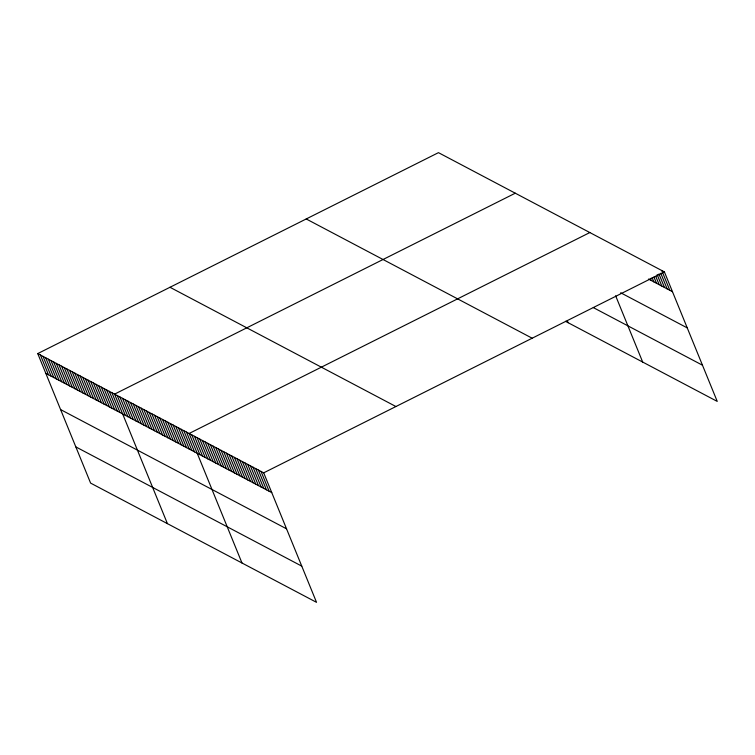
<?xml version="1.0" encoding="UTF-8"?>
<svg xmlns="http://www.w3.org/2000/svg" width="755" height="755" viewBox="0 0 755 755"><rect width="100%" height="100%" fill="white"/><g stroke="black" fill="none" stroke-linecap="round" stroke-linejoin="round"><path stroke-width="1.13" d="M37.75 353.585L263.693 472.838L316.543 602.348L90.6 483.096L37.75 353.585L438.457 152.652L664.4 271.904L717.25 401.415L565.476 321.309M515.278 193.195L114.571 394.129L167.421 523.64M589.834 232.549L189.137 433.483L241.987 562.994M263.693 472.838L664.4 271.904M648.507 279.048L672.469 291.694M620.676 292.77L687.248 327.897M593.298 307.587L702.471 365.203M306.219 218.959L532.162 338.212M169.979 287.277L395.922 406.53M45.828 373.376L271.772 492.628M60.598 409.587L286.551 528.83M75.83 446.894L301.774 566.137M661.739 270.498L669.808 290.288M660.776 273.253L667.146 288.882M658.955 273.933L664.485 287.476M657.143 274.612L661.824 286.07M655.755 276.33L659.162 284.663M653.943 277.01L656.491 283.257M652.131 277.689L653.83 281.851M650.319 278.368L651.169 280.454M615.646 295.8L642.684 362.06M567.307 320.696L568.128 322.715M261.032 471.431L269.11 491.222M258.37 470.025L266.449 489.816M255.709 468.619L263.778 488.409M253.048 467.213L261.117 487.003M250.377 465.807L258.455 485.597M247.716 464.4L255.794 484.191M245.054 462.994L253.133 482.785M242.393 461.588L250.471 481.379M239.731 460.182L247.8 479.972M237.07 458.776L245.139 478.566M234.399 457.37L242.478 477.169M231.738 455.973L239.816 475.763M229.076 454.567L237.155 474.357M226.415 453.16L234.494 472.951M223.754 451.754L231.823 471.545M221.092 450.348L229.161 470.139M218.421 448.942L226.5 468.732M215.76 447.536L223.839 467.326M213.099 446.13L221.177 465.92M210.437 444.723L218.516 464.514M207.776 443.317L215.855 463.108M205.115 441.911L213.184 461.701M202.444 440.505L210.522 460.295M199.782 439.108L207.861 458.898M197.121 437.702L205.2 457.492M194.46 436.296L202.538 456.086M191.798 434.889L199.877 454.68M186.466 432.077L194.545 451.868M183.805 430.671L191.883 450.461M181.143 429.265L189.222 449.055M178.482 427.858L186.56 447.649M175.821 426.452L183.899 446.243M173.159 425.046L181.228 444.837M170.488 423.64L178.567 443.43M167.827 422.234L175.906 442.034M165.166 420.837L173.244 440.627M162.504 419.431L170.583 439.221M159.843 418.025L167.921 437.815M157.182 416.618L165.251 436.409M154.511 415.212L162.589 435.003M151.849 413.806L159.928 433.596M149.188 412.4L157.266 432.19M146.527 410.994L154.605 430.784M143.865 409.587L151.944 429.378M141.204 408.181L149.273 427.972M138.533 406.775L146.612 426.566M135.872 405.369L143.95 425.159M133.21 403.972L141.289 423.763M130.549 402.566L138.627 422.356M127.888 401.16L135.966 420.95M125.226 399.754L133.295 419.544M122.555 398.347L130.634 418.138M119.894 396.941L127.972 416.732M117.233 395.535L125.311 415.325M111.919 392.732L119.998 412.523M109.277 391.335L117.346 411.126M106.625 389.939L114.703 409.729M103.973 388.542L112.051 408.332M101.33 387.136L109.4 406.926M98.678 385.739L106.757 405.529M96.027 384.342L104.105 404.133M93.375 382.945L101.453 402.736M90.732 381.549L98.811 401.339M88.08 380.152L96.159 399.942M85.428 378.755L93.507 398.546M82.786 377.349L90.864 397.139M80.134 375.952L88.212 395.743M77.482 374.555L85.56 394.346M74.839 373.159L82.908 392.949M72.187 371.762L80.266 391.552M69.535 370.365L77.614 390.156M66.893 368.968L74.962 388.759M64.241 367.562L72.32 387.353M61.589 366.166L69.668 385.956M58.947 364.769L67.016 384.559M56.295 363.372L64.373 383.162M53.643 361.975L61.721 381.766M50.991 360.579L59.069 380.369M48.348 359.182L56.427 378.972M45.696 357.776L53.775 377.566M43.044 356.379L51.123 376.169M40.402 354.982L48.471 374.773"/></g></svg>
